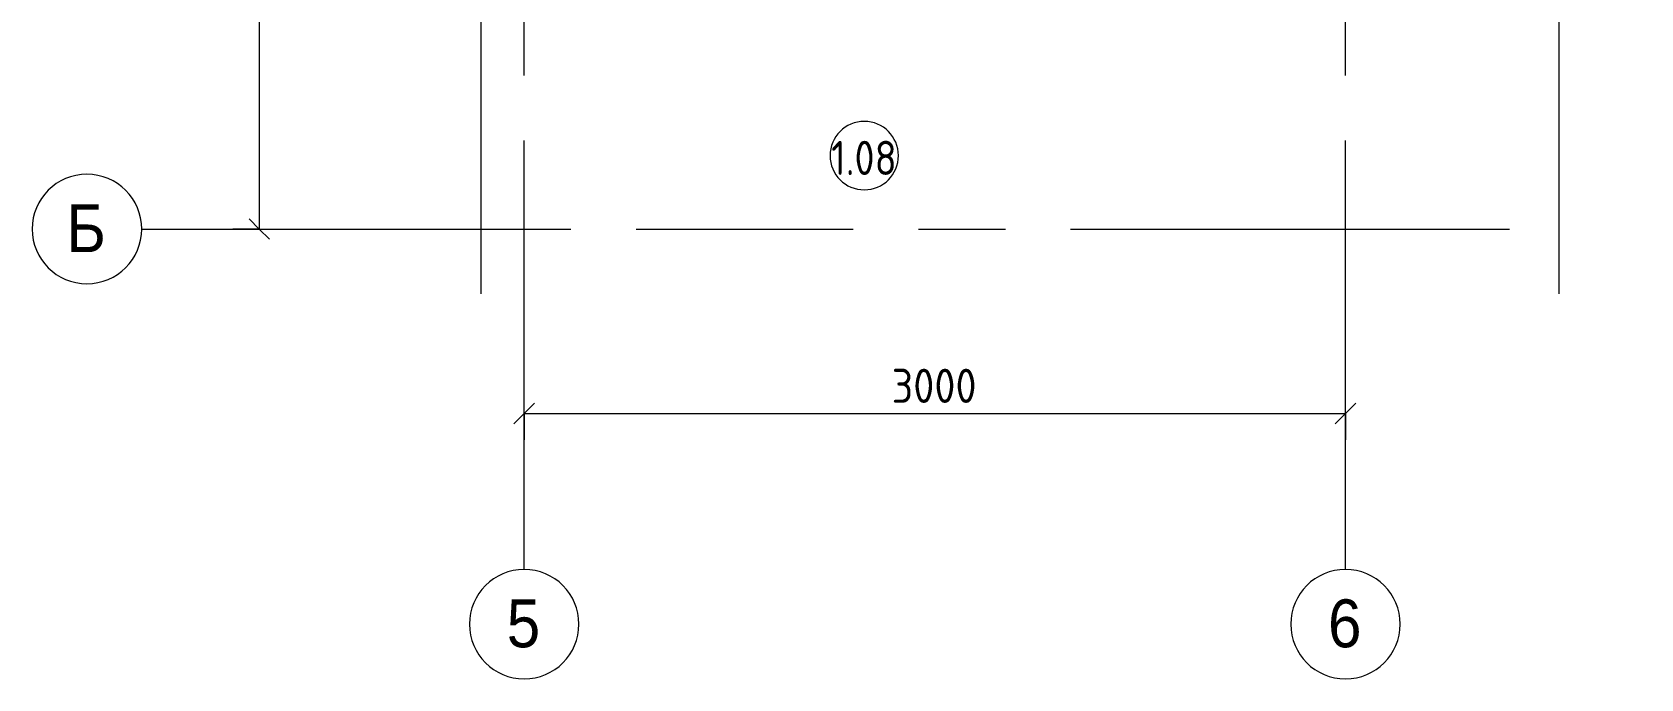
# Model space of a CAD drawing. Header units: millimetres. Extents: x 3991 to 282775, y -8553 to 29560.
# Drawn here: x 22053 to 27929, y 1955 to 4320 of the extents above; entities that cross this region are included whole.
import ezdxf

# ---------------------------------------------------------------- set-up
doc = ezdxf.new("R2010")
doc.units = ezdxf.units.MM
doc.linetypes.add('Осевая', pattern=[1587.5, 317.5, -238.125, 793.75, -238.125])
for name, color, linetype, lineweight in [('A-ANNO-DIMS', 7, 'Continuous', 9), ('A-ANNO-DIMS-50', 7, 'Continuous', 9), ('A-AREA-IDEN', 7, 'Continuous', 9), ('A-DETL-GENF', 7, 'Continuous', 9), ('Оси', 7, 'Continuous', 9), ('Оси-1', 7, 'Continuous', 20), ('Оси-2', 7, 'Осевая', 9)]:
    doc.layers.add(name, color=color, linetype=linetype, lineweight=lineweight)
doc.styles.add('Arial', font='arial.ttf', dxfattribs={"width": 0.9, "height": 175})
doc.styles.add('GOST Common_2', font='GOST_Common.ttf', dxfattribs={"width": 0.9, "height": 125})
doc.styles.add('ISOCPEUR', font='isocpeur.ttf', dxfattribs={"width": 0.9, "height": 125})
doc.dimstyles.new('ISO-2_5_0_9К_БОЛЬШОЙ', dxfattribs={"dimscale": 304.8, "dimtxt": 124.497647, "dimasz": 0.246063, "dimexe": 0.19685, "dimexo": 0.492126, "dimgap": 0, "dimtad": 1, "dimdec": 0, "dimrnd": 10, "dimzin": 0, "dimdsep": 46, "dimtxsty": 'ISOCPEUR', "dimblk1": 'OBLIQUE', "dimblk2": 'OBLIQUE', "dimsah": 1, "dimcen": 0.09, "dimdle": 0.19685, "dimazin": 0, "dimtfac": 1, "dimtdec": 4, "dimtix": 1, "dimtmove": 0, "dimatfit": 3, "dimfxl": 1, "dimtvp": 1, "dimtolj": 1, "dimtzin": 0, "dimarcsym": 2})

# ---------------------------------------------------------------- blocks, each defined once
blk = doc.blocks.new('DET_L_Линия разрыва - М100-30622979-Фрагмент 1_2')
at = {"layer": 'A-DETL-GENF'}
for p, q in [((2600, -300), (2900, 300)), ((2900, 300), (3050, 0)), ((63.1, 0), (2450, 0)), ((2450, 0), (2600, -300)), ((3050, 0), (5500, 0))]:
    blk.add_line(p, q, dxfattribs=at)
blk = doc.blocks.new('DET_L_Линия разрыва - М100-30622994-Фрагмент 1_2')
at = {"layer": 'A-DETL-GENF'}
for p, q in [((2600, 300), (2450, 0)), ((2900, -300), (2600, 300)), ((2450, 0), (63.1, 0)), ((3050, 0), (2900, -300)), ((5500, 0), (3050, 0))]:
    blk.add_line(p, q, dxfattribs=at)
blk = doc.blocks.new('Ось сетки - D8-29747960-Фрагмент 1_2')
at = {"layer": 'Оси-1'}
for start, end in [(360, 180), (180, 360)]:
    blk.add_arc((0, 0), 4, start, end, dxfattribs=at)
blk = doc.blocks.new('DIMBLOCK40-Фрагмент 1_2')
at = {"layer": 'A-ANNO-DIMS-50'}
for p, q in [((23850.4, 2828.9), (23850.4, 2985.8)), ((26850.4, 2828.9), (26850.4, 2985.8)), ((23850.4, 2925.8), (26850.4, 2925.8)), ((23850.4, 2925.8), (23850.4, 2828.9)), ((26850.4, 2925.8), (26850.4, 2828.9))]:
    blk.add_line(p, q, dxfattribs=at)
at = {"layer": 'A-ANNO-DIMS-50', "lineweight": 20}
for p, q in [((23850.4, 2925.8), (23887.9, 2963.3)), ((26850.4, 2925.8), (26887.9, 2963.3)), ((23850.4, 2925.8), (23812.9, 2888.3)), ((26850.4, 2925.8), (26812.9, 2888.3))]:
    blk.add_line(p, q, dxfattribs=at)
at = {"layer": 'A-ANNO-DIMS-50', "color": 0, "insert": (25192.4, 3089.2), "char_height": 125, "width": 379.239, "attachment_point": 1, "line_spacing_factor": 1.149209, "style": 'ISOCPEUR'}
blk.add_mtext('3000', dxfattribs=at)
blk = doc.blocks.new('_Oblique')
at = {"color": 0, "linetype": 'ByBlock', "lineweight": -2}
blk.add_line((-0.5, -0.5), (0.5, 0.5), dxfattribs=at)
blk = doc.blocks.new('DIMBLOCK41-Фрагмент 1_2')
at = {"layer": 'A-ANNO-DIMS-50', "lineweight": 20}
for p, q in [((22882.8, 7800), (22845.3, 7837.5)), ((22882.8, 7800), (22920.3, 7762.5)), ((22882.8, 3600), (22845.3, 3637.5)), ((22882.8, 3600), (22920.3, 3562.5))]:
    blk.add_line(p, q, dxfattribs=at)
at = {"layer": 'A-ANNO-DIMS-50'}
for p, q in [((22785.8, 7800), (22942.8, 7800)), ((22882.8, 7800), (22785.8, 7800)), ((22882.8, 7800), (22882.8, 3600)), ((22785.8, 3600), (22942.8, 3600)), ((22882.8, 3600), (22785.8, 3600))]:
    blk.add_line(p, q, dxfattribs=at)
at = {"layer": 'A-ANNO-DIMS-50', "color": 0, "insert": (22719.5, 5536), "char_height": 125, "width": 393.604, "attachment_point": 1, "rotation": 90, "line_spacing_factor": 1.149209, "style": 'ISOCPEUR'}
blk.add_mtext('4200', dxfattribs=at)
blk = doc.blocks.new('Марка_Помещения - Номер-25198446-Фрагмент 1_2')
at = {"layer": 'A-AREA-IDEN'}
for start, end in [(360, 180), (180, 360)]:
    blk.add_arc((0, 0), 2.5, start, end, dxfattribs=at)

msp = doc.modelspace()

# ---------------------------------------------------------------- linework, layer by layer
at = {"layer": 'Оси'}
for p, q in [((22453.2, 3600), (23703.2, 3600)), ((23850.4, 2355.5), (23850.4, 3605.5)), ((26199.2, 3600), (27449.2, 3600)), ((26850.4, 2355.5), (26850.4, 3605.5))]:
    msp.add_line(p, q, dxfattribs=at)
at = {"layer": 'Оси-2'}
for p, q in [((23850.4, 3605.5), (23850.4, 6593)), ((26850.4, 3605.5), (26850.4, 6593)), ((23703.2, 3600), (26199.2, 3600))]:
    msp.add_line(p, q, dxfattribs=at)

# ---------------------------------------------------------------- block references
at = {"layer": 'A-AREA-IDEN', "xscale": 49.99999999999998, "yscale": 49.99999999999998, "zscale": 49.99999999999998}
msp.add_blockref('Марка_Помещения - Номер-25198446-Фрагмент 1_2', (25092.5, 3868.2), dxfattribs=at)
at = {"layer": 'A-DETL-GENF'}
for name, p, rotation in [('DET_L_Линия разрыва - М100-30622979-Фрагмент 1_2', (23693.1, 3299.3), 90.00000000000007), ('DET_L_Линия разрыва - М100-30622994-Фрагмент 1_2', (27629.2, 3299.3), 89.99999999999991)]:
    msp.add_blockref(name, p, dxfattribs=dict(at, rotation=rotation))
at = {"layer": 'Оси-1', "xscale": 49.99999999999998, "yscale": 49.99999999999998, "zscale": 49.99999999999998, "rotation": 269.9999999999994}
msp.add_blockref('Ось сетки - D8-29747960-Фрагмент 1_2', (22253.2, 3600), dxfattribs=at)
at = {"layer": 'Оси-1', "xscale": 49.99999999999998, "yscale": 49.99999999999998, "zscale": 49.99999999999998}
for p in [(23850.4, 2155.5), (26850.4, 2155.5)]:
    msp.add_blockref('Ось сетки - D8-29747960-Фрагмент 1_2', p, dxfattribs=at)

# ---------------------------------------------------------------- texts
at = {"layer": 'A-AREA-IDEN', "insert": (24971.5, 3922.5), "char_height": 125, "width": 303.038, "attachment_point": 1, "style": 'GOST Common_2'}
msp.add_mtext('1.08', dxfattribs=at)
at = {"layer": 'Оси', "char_height": 175, "attachment_point": 1, "style": 'Arial'}
for s, insert, width in [('\\fArial|b0|i0|c204|p34|;\\W.9;Б', (22178.3, 3690.5), 176.772), ('\\fArial|b0|i0|c204|p34|;\\W.9;5', (23786.6, 2245.8), 151.519), ('\\fArial|b0|i0|c204|p34|;\\W.9;6', (26786.6, 2245.8), 151.519)]:
    msp.add_mtext(s, dxfattribs=dict(at, insert=insert, width=width))

# ---------------------------------------------------------------- dimensions: what is measured, and where the dimension line sits
at = {"layer": 'A-ANNO-DIMS'}
dim = msp.add_linear_dim(base=(22882.8, 3600), p1=(22935.8, 7800), p2=(22935.8, 3600), angle=90, dimstyle='ISO-2_5_0_9К_БОЛЬШОЙ', override={"dimpost": '<>', "dimfxl": 4200}, dxfattribs=at)
dim.commit()
dim.dimension.update_dxf_attribs({"geometry": 'DIMBLOCK41-Фрагмент 1_2', "text_midpoint": (22820.3, 5700)})
dim = msp.add_linear_dim(base=(26850.4, 2925.8), p1=(23850.4, 2978.9), p2=(26850.4, 2978.9), dimstyle='ISO-2_5_0_9К_БОЛЬШОЙ', override={"dimpost": '<>', "dimfxl": 3000}, dxfattribs=at)
dim.commit()
dim.dimension.update_dxf_attribs({"geometry": 'DIMBLOCK40-Фрагмент 1_2', "text_midpoint": (25350.4, 2988.3)})

doc.saveas('drawing.dxf')
